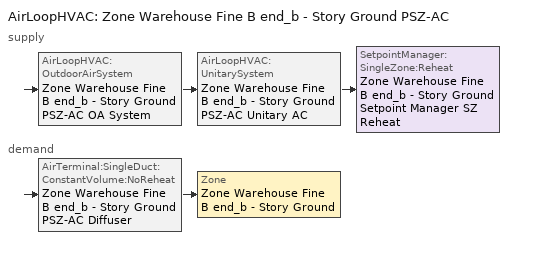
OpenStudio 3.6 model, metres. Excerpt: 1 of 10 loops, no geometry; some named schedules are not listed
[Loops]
AirLoopHVAC 'Zone Warehouse Fine B end_b - Story Ground PSZ-AC'
 supply: AirLoopHVAC:OutdoorAirSystem 'Zone Warehouse Fine B end_b - Story Ground PSZ-AC OA System' > AirLoopHVAC:UnitarySystem 'Zone Warehouse Fine B end_b - Story Ground PSZ-AC Unitary AC' > SetpointManager:SingleZone:Reheat 'Zone Warehouse Fine B end_b - Story Ground Setpoint Manager SZ Reheat'
 demand: AirTerminal:SingleDuct:ConstantVolume:NoReheat 'Zone Warehouse Fine B end_b - Story Ground PSZ-AC Diffuser' > Zone 'Zone Warehouse Fine B end_b - Story Ground'
[Sizing:Zone]
Zone Warehouse Fine B end_b - Story Ground: Zone Cooling Design Supply Air Temperature Input Method=SupplyAirTemperature; Zone Cooling Design Supply Air Temperature {C}=12.7778; Zone Cooling Design Supply Air Temperature Difference {deltaC}=11.11; Zone Heating Design Supply Air Temperature Input Method=SupplyAirTemperature; Zone Heating Design Supply Air Temperature {C}=50; Zone Heating Design Supply Air Temperature Difference {deltaC}=11.11; Zone Cooling Design Supply Air Humidity Ratio {kg-H2O/kg-air}=0.0085; Zone Heating Design Supply Air Humidity Ratio {kg-H2O/kg-air}=0.008; Cooling Design Air Flow Method=DesignDay; Heating Design Air Flow Method=DesignDay; Account for Dedicated Outdoor Air System=No; Dedicated Outdoor Air System Control Strategy=NeutralSupplyAir; Dedicated Outdoor Air Low Setpoint Temperature for Design {C}=autosize; Dedicated Outdoor Air High Setpoint Temperature for Design {C}=autosize; Zone Load Sizing Method=Sensible Load Only No Latent Load; Zone Latent Cooling Design Supply Air Humidity Ratio Input Method=HumidityRatioDifference; Zone Cooling Design Supply Air Humidity Ratio Difference {kgWater/kgDryAir}=0.005; Zone Latent Heating Design Supply Air Humidity Ratio Input Method=HumidityRatioDifference; Zone Humidification Design Supply Air Humidity Ratio Difference {kgWater/kgDryAir}=0.005
[Zone equipment]
Zone Warehouse Fine B end_b - Story Ground: Zone Warehouse Fine B end_b - Story Ground PSZ-AC Diffuser
[AirLoopHVAC]
Zone Warehouse Fine B end_b - Story Ground PSZ-AC: Availability Schedule=Zone Warehouse Fine B end_b - Story Ground PSZ-AC Occ Sch; Design Supply Air Flow Rate {m3/s}=autosize; Design Return Air Flow Fraction of Supply Air Flow=1
[Sizing:System]
Zone Warehouse Fine B end_b - Story Ground PSZ-AC: Type of Load to Size On=Sensible; Design Outdoor Air Flow Rate {m3/s}=Autosize; Central Heating Maximum System Air Flow Ratio=1; Preheat Design Temperature {C}=7.22222; Preheat Design Humidity Ratio {kg-H2O/kg-Air}=0.008; Precool Design Temperature {C}=12.7778; Precool Design Humidity Ratio {kg-H2O/kg-Air}=0.008; Central Cooling Design Supply Air Temperature {C}=12.7778; Central Heating Design Supply Air Temperature {C}=50; Sizing Option=Coincident; 100% Outdoor Air in Cooling=No; 100% Outdoor Air in Heating=No; Central Cooling Design Supply Air Humidity Ratio {kg-H2O/kg-Air}=0.0085; Central Heating Design Supply Air Humidity Ratio {kg-H2O/kg-Air}=0.008; Cooling Design Air Flow Method=DesignDay; Heating Design Air Flow Method=DesignDay; System Outdoor Air Method=ZoneSum; Zone Maximum Outdoor Air Fraction=1; Cooling Supply Air Flow Rate Per Floor Area {m3/s-m2}=0.00996765; Cooling Fraction of Autosized Cooling Supply Air Flow Rate=1; Cooling Supply Air Flow Rate Per Unit Cooling Capacity {m3/s-W}=3.94755e-05; Heating Supply Air Flow Rate Per Floor Area {m3/s-m2}=0.00996765; Heating Fraction of Autosized Heating Supply Air Flow Rate=1; Heating Fraction of Autosized Cooling Supply Air Flow Rate=1; Heating Supply Air Flow Rate Per Unit Heating Capacity {m3/s-W}=3.15882e-05; Cooling Design Capacity Method=CoolingDesignCapacity; Cooling Design Capacity {W}=autosize; Cooling Design Capacity Per Floor Area {W/m2}=234.7; Fraction of Autosized Cooling Design Capacity=1; Heating Design Capacity Method=HeatingDesignCapacity; Heating Design Capacity {W}=autosize; Heating Design Capacity Per Floor Area {W/m2}=157; Fraction of Autosized Heating Design Capacity=1; Central Cooling Capacity Control Method=OnOff; Occupant Diversity=autosize
[SetpointManager:SingleZone:Reheat]
Zone Warehouse Fine B end_b - Story Ground Setpoint Manager SZ Reheat: Minimum Supply Air Temperature {C}=12.7778; Maximum Supply Air Temperature {C}=50; Control Zone=Zone Warehouse Fine B end_b - Story Ground; Setpoint Node or NodeList=Zone Warehouse Fine B end_b - Story Ground PSZ-AC Supply Outlet Node
[Coil:Heating:Gas]
Zone Warehouse Fine B end_b - Story Ground PSZ-AC Gas Htg Coil 30kBtu/hr 0.8 Thermal Eff: Availability Schedule=Always On Discrete; Gas Burner Efficiency=0.8; Nominal Capacity {W}=AutoSize; Parasitic Electric Load {W}=0; Parasitic Gas Load {W}=0
[Coil:Heating:Electric]
Zone Warehouse Fine B end_b - Story Ground PSZ-AC No Heat: Availability Schedule=Always Off Discrete; Efficiency=1; Nominal Capacity {W}=0
[Coil:Cooling:DX:SingleSpeed]
Zone Warehouse Fine B end_b - Story Ground PSZ-AC 1spd DX AC Clg Coil 11kBtu/hr 9.7SEER: Availability Schedule=Always On Discrete; Rated Total Cooling Capacity {W}=autosize; Rated Sensible Heat Ratio=autosize; Rated COP {W/W}=3.14722; Rated Air Flow Rate {m3/s}=autosize; Rated Evaporator Fan Power Per Volume Flow Rate 2017 {W/(m3/s)}=773.3; Rated Evaporator Fan Power Per Volume Flow Rate 2023 {W/(m3/s)}=934.4; Total Cooling Capacity Function of Temperature Curve=DOE Ref DX Clg Coil Cool-Cap-fT; Total Cooling Capacity Function of Flow Fraction Curve=DOE Ref DX Clg Coil Cool-CAP-fFlow; Energy Input Ratio Function of Temperature Curve=DOE Ref DX Clg Coil Cool-EIR-fT; Energy Input Ratio Function of Flow Fraction Curve=DOE Ref DX Clg Coil Cool-EIR-fFlow; Part Load Fraction Correlation Curve=DOE Ref DX Clg Coil Cool-PLF-fPLR; Minimum Outdoor Dry-Bulb Temperature for Compressor Operation {C}=-25; Nominal Time for Condensate Removal to Begin {s}=0; Ratio of Initial Moisture Evaporation Rate and Steady State Latent Capacity=0; Maximum Cycling Rate {cycles/hr}=0; Latent Capacity Time Constant {s}=0; Condenser Type=AirCooled; Evaporative Condenser Effectiveness=0.9; Evaporative Condenser Air Flow Rate {m3/s}=autosize; Evaporative Condenser Pump Rated Power Consumption {W}=autosize; Crankcase Heater Capacity {W}=0; Maximum Outdoor Dry-Bulb Temperature for Crankcase Heater Operation {C}=10; Basin Heater Capacity {W/K}=0; Basin Heater Setpoint Temperature {C}=2
[Fan:OnOff]
Zone Warehouse Fine B end_b - Story Ground PSZ-AC Fan: Availability Schedule=Always On Discrete; Fan Total Efficiency=0.53625; Pressure Rise {Pa}=622.722; Maximum Flow Rate {m3/s}=autosize; Motor Efficiency=0.825; Motor In Airstream Fraction=1; Fan Power Ratio Function of Speed Ratio Curve=Fan On Off Power Curve 3; Fan Efficiency Ratio Function of Speed Ratio Curve=Fan On Off Efficiency Curve 3
[AirLoopHVAC:UnitarySystem]
Zone Warehouse Fine B end_b - Story Ground PSZ-AC Unitary AC: Control Type=Load; Controlling Zone or Thermostat Location=Zone Warehouse Fine B end_b - Story Ground; Dehumidification Control Type=None; Availability Schedule=Outage Availability Schedule; Supply Fan=Zone Warehouse Fine B end_b - Story Ground PSZ-AC Fan; Fan Placement=DrawThrough; Supply Air Fan Operating Mode Schedule=Zone Warehouse Fine B end_b - Story Ground PSZ-AC Occ Sch; Heating Coil=Zone Warehouse Fine B end_b - Story Ground PSZ-AC Gas Htg Coil 30kBtu/hr 0.8 Thermal Eff; DX Heating Coil Sizing Ratio=1; Cooling Coil=Zone Warehouse Fine B end_b - Story Ground PSZ-AC 1spd DX AC Clg Coil 11kBtu/hr 9.7SEER; Use DOAS DX Cooling Coil=No; DOAS DX Cooling Coil Leaving Minimum Air Temperature {C}=2; Latent Load Control=SensibleOnlyLoadControl; Supplemental Heating Coil=Zone Warehouse Fine B end_b - Story Ground PSZ-AC No Heat; Supply Air Flow Rate During Cooling Operation {m3/s}=Autosize; Supply Air Flow Rate During Heating Operation {m3/s}=Autosize; Supply Air Flow Rate When No Cooling or Heating is Required {m3/s}=Autosize; Maximum Supply Air Temperature {C}=80; Maximum Outdoor Dry-Bulb Temperature for Supplemental Heater Operation {C}=21; Maximum Cycling Rate {cycles/hr}=2.5; Heat Pump Time Constant {s}=60; Fraction of On-Cycle Power Use=0.01; Heat Pump Fan Delay Time {s}=60; Ancilliary On-Cycle Electric Power {W}=0; Ancilliary Off-Cycle Electric Power {W}=0
[Controller:OutdoorAir]
Zone Warehouse Fine B end_b - Story Ground PSZ-AC OA System Controller: Minimum Outdoor Air Flow Rate {m3/s}=autosize; Maximum Outdoor Air Flow Rate {m3/s}=Autosize; Economizer Control Type=NoEconomizer; Economizer Control Action Type=ModulateFlow; Economizer Maximum Limit Dry-Bulb Temperature {C}=28; Economizer Maximum Limit Enthalpy {J/kg}=64000; Lockout Type=LockoutWithCompressor; Minimum Limit Type=FixedMinimum; Minimum Outdoor Air Schedule=Always On Discrete; Controller Mechanical Ventilation=Controller Mechanical Ventilation 4; High Humidity Control=No; Heat Recovery Bypass Control Type=BypassWhenWithinEconomizerLimits
[Controller:MechanicalVentilation]
Controller Mechanical Ventilation 4: Availability Schedule=Always On Discrete
[AirLoopHVAC:OutdoorAirSystem]
Zone Warehouse Fine B end_b - Story Ground PSZ-AC OA System: Controller=Zone Warehouse Fine B end_b - Story Ground PSZ-AC OA System Controller
[AirTerminal:SingleDuct:ConstantVolume:NoReheat]
Zone Warehouse Fine B end_b - Story Ground PSZ-AC Diffuser: Availability Schedule=Always On Discrete; Maximum Air Flow Rate {m3/s}=AutoSize
[Schedule:Constant]
Name | Value
Always On Discrete | 1
Always Off Discrete | 0
[Schedule:Ruleset]
Zone Warehouse Fine B end_b - Story Ground PSZ-AC Occ Sch: Default Day Schedule=Zone Warehouse Fine B end_b - Story Ground PSZ-AC Occ Sch Default; Summer Design Day Schedule=Zone Warehouse Fine B end_b - Story Ground PSZ-AC Occ Sch Summer Design Day; Winter Design Day Schedule=Zone Warehouse Fine B end_b - Story Ground PSZ-AC Occ Sch Winter Design Day
[Schedule:Day]
Zone Warehouse Fine B end_b - Story Ground PSZ-AC Occ Sch Default; Zone Warehouse Fine B end_b - Story Ground PSZ-AC Occ Sch Sunday: 24, 0, 0
Zone Warehouse Fine B end_b - Story Ground PSZ-AC Occ Sch Winter Design Day; Zone Warehouse Fine B end_b - Story Ground PSZ-AC Occ Sch Summer Design Day: 24, 0, 1
Schedule Day 65; Schedule Day 66; Schedule Day 67; Schedule Day 68; Schedule Day 69; Schedule Day 70; Schedule Day 71; Schedule Day 72: 1, 0, 0, 2, 0, 0, 3, 0, 0, 4, 0, 0, 5, 0, 0, 6, 0, 0, 7, 0, 0, 8, 0, 0, 9, 0, 0, 10, 0, 0, 11, 0, 0, 12, 0, 0, 13, 0, 0, 14, 0, 0, 15, 0, 0, 16, 0, 0, 17, 0, 0, 18, 0, 0, 19, 0, 0, 20, 0, 0, 21, 0, 0, 22, 0, 0, 23, 0, 0, 24, 0, 0
[Schedule:Rule] Schedule Ruleset=Zone Warehouse Fine B end_b - Story Ground PSZ-AC Occ Sch; Apply Sunday=Yes; Apply Monday=Yes; Apply Tuesday=Yes; Apply Wednesday=Yes; Apply Friday=Yes; Apply Saturday=Yes; Date Specification Type=DateRange
Name | Rule Order | Day Schedule | Start Month | Start Day | End Month | End Day | Apply Thursday
Zone Warehouse Fine B end_b - Story Ground PSZ-AC Occ Sch Sunday Rule | 8 | Zone Warehouse Fine B end_b - Story Ground PSZ-AC Occ Sch Sunday | 1 | 1 | 12 | 31
Zone Warehouse Fine B end_b - Story Ground PSZ-AC Occ Sch Outage Day 35 | 7 | Schedule Day 65 | 2 | 4 | 2 | 4 | Yes
Zone Warehouse Fine B end_b - Story Ground PSZ-AC Occ Sch Outage Day 36 | 6 | Schedule Day 66 | 2 | 5 | 2 | 5 | Yes
Zone Warehouse Fine B end_b - Story Ground PSZ-AC Occ Sch Outage Day 37 | 5 | Schedule Day 67 | 2 | 6 | 2 | 6 | Yes
Zone Warehouse Fine B end_b - Story Ground PSZ-AC Occ Sch Outage Day 38 | 4 | Schedule Day 68 | 2 | 7 | 2 | 7 | Yes
Zone Warehouse Fine B end_b - Story Ground PSZ-AC Occ Sch Outage Day 39 | 3 | Schedule Day 69 | 2 | 8 | 2 | 8 | Yes
Zone Warehouse Fine B end_b - Story Ground PSZ-AC Occ Sch Outage Day 40 | 2 | Schedule Day 70 | 2 | 9 | 2 | 9 | Yes
Zone Warehouse Fine B end_b - Story Ground PSZ-AC Occ Sch Outage Day 41 | 1 | Schedule Day 71 | 2 | 10 | 2 | 10 | Yes
Zone Warehouse Fine B end_b - Story Ground PSZ-AC Occ Sch Outage Day 42 | 0 | Schedule Day 72 | 2 | 11 | 2 | 11 | Yes
[Curve:Exponent]
Fan On Off Power Curve 3: Coefficient1 Constant=1; Coefficient2 Constant=0; Coefficient3 Constant=0; Minimum Value of x=0; Maximum Value of x=1
[Curve:Cubic] Coefficient1 Constant=1; Coefficient2 x=0; Coefficient3 x**2=0; Coefficient4 x**3=0
Name | Minimum Value of x | Maximum Value of x
Fan On Off Efficiency Curve 3 | 0 | 1
DOE Ref DX Clg Coil Cool-CAP-fFlow; DOE Ref DX Clg Coil Cool-EIR-fFlow | -100 | 100
[Curve:Biquadratic] Minimum Value of x=-100; Maximum Value of x=100; Minimum Value of y=-100; Maximum Value of y=100
Name | Coefficient1 Constant | Coefficient2 x | Coefficient3 x**2 | Coefficient4 y | Coefficient5 y**2 | Coefficient6 x*y
DOE Ref DX Clg Coil Cool-Cap-fT | 0.971212 | -0.0152755 | 0.00144345 | -0.00039321 | -6.8364e-06 | -0.000290596
DOE Ref DX Clg Coil Cool-EIR-fT | 0.286871 | 0.0239022 | -0.000810648 | 0.0134585 | 0.000338936 | -0.000487004
[Curve:Quadratic]
DOE Ref DX Clg Coil Cool-PLF-fPLR: Coefficient1 Constant=0.909496; Coefficient2 x=0.0986477; Coefficient3 x**2=-0.00819488; Minimum Value of x=0; Maximum Value of x=1
